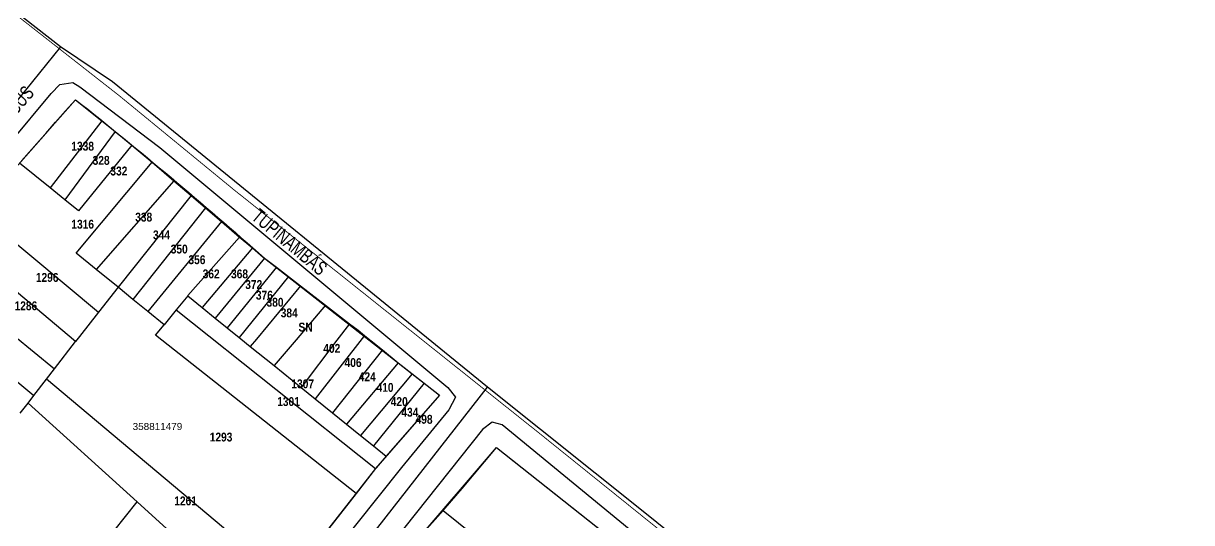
# Model space of a CAD drawing. Extents: x 199665 to 201826, y 4836581 to 4838476.
# Drawn here: x 200972.9 to 201302.1, y 4838096.1 to 4838236.8 of the extents above; entities that cross this region are included whole.
import ezdxf
from ezdxf.enums import TextEntityAlignment as Align

# ---------------------------------------------------------------- set-up
doc = ezdxf.new("R2010")
doc.units = 0
doc.header["$LTSCALE"] = 1.5
doc.header["$MEASUREMENT"] = 0
for name, color, linetype in [('CD-MALHA-LOTES', 40, 'CONTINUOUS'), ('CD_TXT_QUADRA', 7, 'CONTINUOUS'), ('LM-LIM-SETOR-FISCAL', 7, 'CONTINUOUS'), ('RU-QUADRAS', 6, 'CONTINUOUS'), ('SV-EIXO-RUA-PAV', 20, 'CONTINUOUS'), ('SV-RUA-PAVIM-S-GUIA-C-GUIA', 7, 'CONTINUOUS'), ('SV-TXT-RUA-N-PAV-S-GUIA-C-GUIA', 7, 'CONTINUOUS'), ('SV-TXT-RUA-PAV-S-GUIA-C-GUIA', 7, 'CONTINUOUS'), ('Th_NmrPort', 1, 'CONTINUOUS')]:
    doc.layers.add(name, color=color, linetype=linetype)
doc.styles.add('ARIAL', font='ARIAL.TTF')
doc.styles.add('MONOTXT', font='ARIAL.TTF', dxfattribs={"height": 0.2})
doc.styles.get("Standard").update_dxf_attribs({"font": 'swisscbo.ttf'})
doc.linetypes.add('Limite', pattern='A,20,-3,[130,ltypeshp.shx,S=6.35,R=0,X=0,Y=0],-3,20', length=46)

msp = doc.modelspace()

# ---------------------------------------------------------------- linework, layer by layer
at = {"layer": 'CD-MALHA-LOTES', "linetype": 'Continuous'}
for p, q in [((200972.38, 4838198.08), (200987.62, 4838215.31)), ((200987.62, 4838215.31), (200995.03, 4838209.32)), ((200995.03, 4838209.32), (200980.44, 4838190.48)), ((200995.03, 4838209.32), (200998.76, 4838206.31)), ((200998.76, 4838206.31), (200984.58, 4838187.12)), ((200998.76, 4838206.31), (201003.43, 4838202.52)), ((201003.43, 4838202.52), (200988.41, 4838184)), ((201003.43, 4838202.52), (201004.14, 4838201.96)), ((201004.14, 4838201.96), (201009.16, 4838197.66)), ((200980.44, 4838190.48), (200971.85, 4838197.46)), ((200987.74, 4838172.06), (201009.16, 4838197.66)), ((201009.16, 4838197.66), (201015.27, 4838192.44)), ((200984.58, 4838187.12), (200980.44, 4838190.48)), ((201015.27, 4838192.44), (200993.37, 4838167.46)), ((201015.27, 4838192.44), (201020.17, 4838188.26)), ((200988.41, 4838184), (200984.58, 4838187.12)), ((201020.17, 4838188.26), (200999.57, 4838162.41)), ((201020.17, 4838188.26), (201024.24, 4838184.78)), ((200960.15, 4838183.72), (200994.03, 4838155.37)), ((201024.24, 4838184.78), (201003.73, 4838159.02)), ((201024.24, 4838184.78), (201028.7, 4838180.96)), ((201028.7, 4838180.96), (201007.99, 4838155.55)), ((201028.7, 4838180.96), (201033.83, 4838176.59)), ((200987.55, 4838147.1), (200953.46, 4838175.85)), ((201033.83, 4838176.59), (201019.28, 4838160.09)), ((201037.45, 4838173.5), (201023.31, 4838156.68)), ((201033.83, 4838176.59), (201037.45, 4838173.5)), ((201037.45, 4838173.5), (201040.45, 4838170.93)), ((200993.37, 4838167.46), (200987.74, 4838172.06)), ((201040.81, 4838170.66), (201026.92, 4838153.76)), ((201040.45, 4838170.93), (201040.81, 4838170.66)), ((201040.81, 4838170.66), (201044.18, 4838168.06)), ((200999.57, 4838162.41), (200993.37, 4838167.46)), ((201044.18, 4838168.06), (201030.33, 4838151)), ((201044.18, 4838168.06), (201047.58, 4838165.44)), ((201047.58, 4838165.44), (201033.73, 4838148.26)), ((201047.58, 4838165.44), (201051.01, 4838162.79)), ((200999.57, 4838162.41), (200994.03, 4838155.37)), ((201003.73, 4838159.02), (200999.57, 4838162.41)), ((201051.01, 4838162.79), (201038.55, 4838147.81)), ((201051.01, 4838162.79), (201058.07, 4838157.34)), ((201007.99, 4838155.55), (201003.73, 4838159.02)), ((201019.2, 4838160), (201015.97, 4838156.03)), ((201019.28, 4838160.09), (201019.2, 4838160)), ((201019.2, 4838160), (201023.31, 4838156.68)), ((201058.07, 4838157.34), (201049.79, 4838147.64)), ((201058.07, 4838157.34), (201064.81, 4838152.15)), ((200994.03, 4838155.37), (200988.68, 4838148.57)), ((201012.56, 4838151.83), (201007.99, 4838155.55)), ((201015.97, 4838156.03), (201012.56, 4838151.83)), ((201015.97, 4838156.03), (201072.13, 4838111.32)), ((201023.31, 4838156.68), (201026.92, 4838153.76)), ((201026.92, 4838153.76), (201030.33, 4838151)), ((201010.16, 4838148.88), (201012.56, 4838151.83)), ((201030.33, 4838151), (201033.73, 4838148.26)), ((201064.81, 4838152.15), (201061.26, 4838147.47)), ((201064.81, 4838152.15), (201067.21, 4838150.29)), ((200955.27, 4838149.08), (200975.86, 4838131.89)), ((200970.23, 4838148.85), (200981.66, 4838139.44)), ((200981.66, 4838139.44), (200987.55, 4838147.1)), ((200988.68, 4838148.57), (200987.55, 4838147.1)), ((201066.64, 4838104.3), (201010.16, 4838148.88)), ((201033.73, 4838148.26), (201034.2, 4838147.88)), ((201034.2, 4838147.88), (201036.84, 4838145.75)), ((201038.55, 4838147.81), (201036.84, 4838145.75)), ((201049.79, 4838147.64), (201043.55, 4838140.33)), ((201061.26, 4838147.47), (201051.17, 4838134.17)), ((201069.04, 4838148.82), (201055.16, 4838130.95)), ((201067.21, 4838150.29), (201069.04, 4838148.82)), ((201069.04, 4838148.82), (201070.89, 4838147.32)), ((201070.89, 4838147.32), (201074.08, 4838144.75)), ((201036.84, 4838145.75), (201043.55, 4838140.33)), ((201074.08, 4838144.75), (201059.96, 4838127.06)), ((201074.08, 4838144.75), (201078.55, 4838141.15)), ((201078.55, 4838141.15), (201063.98, 4838123.82)), ((201078.55, 4838141.15), (201082.47, 4838137.98)), ((200979.38, 4838136.48), (200981.66, 4838139.44)), ((201043.55, 4838140.33), (201051.17, 4838134.17)), ((201082.47, 4838137.98), (201067.89, 4838120.66)), ((201082.47, 4838137.98), (201085.85, 4838135.35)), ((200975.86, 4838131.89), (200979.38, 4838136.48)), ((201047.29, 4838079.57), (200979.38, 4838136.48)), ((201051.17, 4838134.17), (201055.16, 4838130.95)), ((201085.85, 4838135.35), (201071.52, 4838117.73)), ((201085.85, 4838135.35), (201090.11, 4838132.01)), ((200974.24, 4838129.79), (200975.86, 4838131.89)), ((201055.16, 4838130.95), (201059.96, 4838127.06)), ((201090.11, 4838132.01), (201075.14, 4838114.8)), ((200972.03, 4838126.93), (200974.24, 4838129.79)), ((200974.24, 4838129.79), (201004.94, 4838101.97)), ((201059.96, 4838127.06), (201063.98, 4838123.82)), ((201063.98, 4838123.82), (201067.89, 4838120.66)), ((201067.89, 4838120.66), (201071.52, 4838117.73)), ((201071.52, 4838117.73), (201075.14, 4838114.8)), ((201075.14, 4838114.8), (201072.28, 4838111.51)), ((201096.57, 4838105.65), (201106.2, 4838117.26)), ((201106.2, 4838117.26), (201139.66, 4838090.79)), ((201072.13, 4838111.32), (201066.64, 4838104.3)), ((201072.28, 4838111.51), (201072.13, 4838111.32)), ((201066.64, 4838104.3), (201047.29, 4838079.57)), ((201091.19, 4838099.49), (201096.57, 4838105.65)), ((200998.36, 4838093.71), (201004.94, 4838101.97)), ((201004.94, 4838101.97), (201039.98, 4838070.22)), ((201085.13, 4838092.59), (201091.19, 4838099.49)), ((201091.19, 4838099.49), (201116.64, 4838079.09))]:
    msp.add_line(p, q, dxfattribs=at)
at = {"layer": 'LM-LIM-SETOR-FISCAL', "linetype": 'Limite', "ltscale": 0.1, "const_width": 0.25}
msp.add_lwpolyline([(201506.91, 4837804.48), (201315.19, 4837961.05), (201286.93, 4837985.48), (201118.58, 4838121.04), (201032.15, 4838189.98), (201000.06, 4838216.32), (200857.09, 4838328.39), (200834.83, 4838346.59), (200806.09, 4838368.14), (200798.38, 4838374.6), (200752.19, 4838410.78), (200738.75, 4838426.37), (200729.42, 4838433.97), (200687.32, 4838467.28), (200677.48, 4838475.78), (200616.89, 4838415.61), (200567.59, 4838366.46), (200538.85, 4838339.64), (200474.68, 4838277.46), (200458.63, 4838261.82)], dxfattribs=at)
at = {"layer": 'RU-QUADRAS', "color": 6, "linetype": 'Continuous'}
msp.add_lwpolyline([(200900.3, 4838111.17, -0.013634), (200987.62, 4838215.31, -0.013445), (201040.81, 4838170.66), (201090.11, 4838132.01), (201072.13, 4838111.32), (201019.14, 4838043.59), (201020.03, 4838042.88), (201004.85, 4838023.83), (200933.09, 4838080.33), (200935.07, 4838082.73)], format="xyb", close=True, dxfattribs=at)
msp.add_lwpolyline([(201083.06, 4838090.22), (201106.2, 4838117.26), (201155.47, 4838078.28)], dxfattribs=at)
at = {"layer": 'SV-EIXO-RUA-PAV'}
for p, q in [((200983.38, 4838230.22), (200886.07, 4838110.19)), ((201051.65, 4838067.71), (201103.65, 4838134.23))]:
    msp.add_line(p, q, dxfattribs=at)
msp.add_lwpolyline([(201159.2, 4838089.84), (201148.92, 4838098.06), (201103.65, 4838134.23), (200997.99, 4838220.33), (200983.38, 4838230.22), (200864.1, 4838323.47), (200740.43, 4838418.68)], dxfattribs=at)
at = {"layer": 'SV-RUA-PAVIM-S-GUIA-C-GUIA'}
msp.add_lwpolyline([(200896.8, 4838107.82), (200895.62, 4838109.75), (200895.51, 4838111.63), (200895.9, 4838113.43), (200925.36, 4838149.53), (200969.15, 4838203.18), (200980.74, 4838217.07), (200983.18, 4838219.55), (200986.84, 4838220.17), (200988.83, 4838218.96), (201011.31, 4838201.8), (201092.49, 4838134.21), (201094.65, 4838131.47), (201092.82, 4838127.89), (201079.46, 4838111.64), (201008.74, 4838022.87), (201007.81, 4838022.25), (201006.91, 4838022.06), (201006.03, 4838022.02), (201004.93, 4838022.05), (201003.86, 4838022.64)], close=True, dxfattribs=at)
msp.add_lwpolyline([(201158.32, 4838082.11), (201107.82, 4838123.6), (201105.01, 4838124.43), (201102.23, 4838122.3), (201042.82, 4838047.49)], dxfattribs=at)

# ---------------------------------------------------------------- texts
at = {"layer": 'CD_TXT_QUADRA', "color": 7, "linetype": 'Continuous', "style": 'MONOTXT'}
msp.add_text('358811479', height=2, dxfattribs=at).set_placement((201003.69, 4838122.18))
at = {"layer": 'SV-TXT-RUA-N-PAV-S-GUIA-C-GUIA', "style": 'ARIAL', "width": 0.7}
msp.add_text('MUNDURUCUS', height=4, rotation=49, dxfattribs=at).set_placement((200957.52, 4838195.51))
at = {"layer": 'SV-TXT-RUA-PAV-S-GUIA-C-GUIA', "style": 'ARIAL', "width": 0.7}
msp.add_text('TUPINAMBÁS', height=4, rotation=320, dxfattribs=at).set_placement((201036.89, 4838181.83))
at = {"layer": 'Th_NmrPort', "color": 1}
for s, p in [('1338', (200986.42, 4838202.2)), ('328', (200992.42, 4838198.2)), ('332', (200997.42, 4838195.2)), ('338', (201004.42, 4838182.2)), ('1316', (200986.42, 4838180.2)), ('344', (201009.42, 4838177.2)), ('350', (201014.42, 4838173.2)), ('356', (201019.42, 4838170.2)), ('362', (201023.42, 4838166.2)), ('368', (201031.42, 4838166.2)), ('1296', (200976.42, 4838165.2)), ('372', (201035.42, 4838163.2)), ('376', (201038.42, 4838160.2)), ('1286', (200970.42, 4838157.2)), ('380', (201041.42, 4838158.2)), ('384', (201045.42, 4838155.2)), ('SN', (201050.42, 4838151.2)), ('402', (201057.42, 4838145.2)), ('406', (201063.42, 4838141.2)), ('424', (201067.42, 4838137.2)), ('1307', (201048.42, 4838135.2)), ('410', (201072.42, 4838134.2)), ('1301', (201044.42, 4838130.2)), ('420', (201076.42, 4838130.2)), ('434', (201079.42, 4838127.2)), ('498', (201083.42, 4838125.2)), ('1293', (201025.42, 4838120.2)), ('1261', (201015.42, 4838102.2))]:
    msp.add_text(s, height=2.5, dxfattribs=at).set_placement(p, align=Align.MIDDLE_LEFT)

doc.saveas('drawing.dxf')
